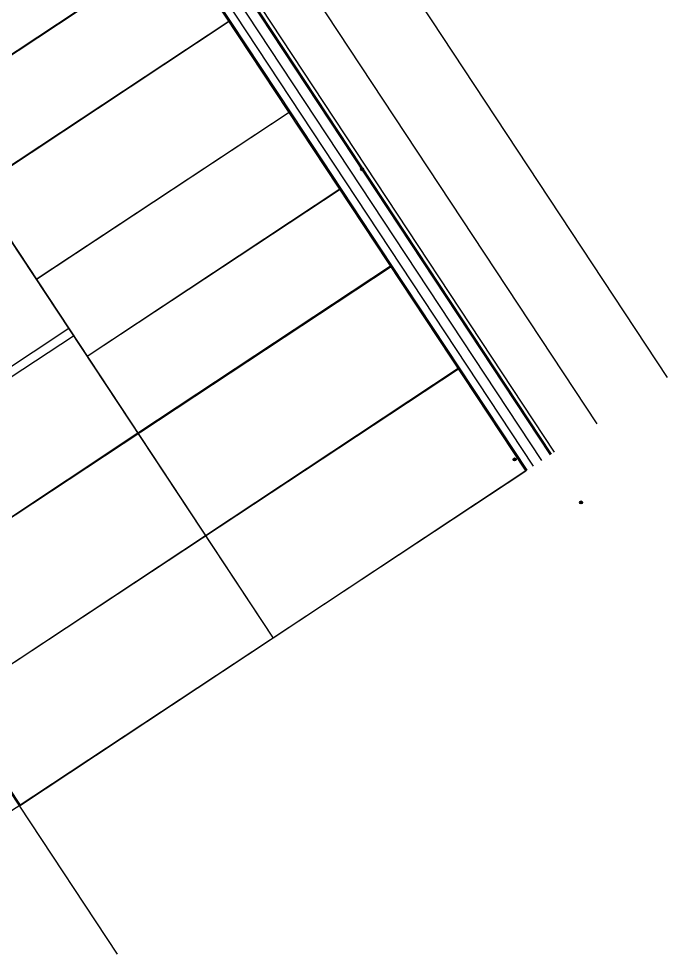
# Model space of a CAD drawing. Header units: metres. Extents: x 302064 to 305578, y 6265466 to 6271990.
# Drawn here: x 303030.1 to 303107.5, y 6265475.2 to 6265587 of the extents above; entities that cross this region are included whole.
import ezdxf

# ---------------------------------------------------------------- set-up
doc = ezdxf.new("R2010")
doc.units = ezdxf.units.M
doc.layers.get('0').update_dxf_attribs({"color": 6})
for name, color, linetype in [('BDY', 252, 'Continuous'), ('DEVELOP', 2, 'Continuous'), ('XR01255_CC_DES$0$FOOTPATH', 252, 'Continuous'), ('XR01255_CC_DES$0$ROAD_CONTROL', 252, 'Continuous'), ('XR01255_CC_DES$0$ROAD_KERB', 252, 'Continuous'), ('XR01255_CC_DES$0$ROAD_KERB-BACK', 252, 'Continuous'), ('XR01255_CC_DES$0$ROAD_KERB-LIP', 252, 'Continuous'), ('XR01255_CC_LOT_LAYOUT$0$F_LOT', 252, 'Continuous'), ('XR01255_CC_LOT_LAYOUT$0$ST1_BDY', 252, 'Continuous'), ('XR01255_CC_LOT_LAYOUT$0$ST1_BDY_1', 252, 'Continuous'), ('XR01255_CC_LOT_LAYOUT$0$ST1_LOTS', 252, 'Continuous'), ('XR01255_CC_SURVEY$0$SERVICES-ELECTRICTY', 1, 'Continuous')]:
    doc.layers.add(name, color=color, linetype=linetype)

# ---------------------------------------------------------------- blocks, each defined once
blk = doc.blocks.new('A$C6F1F0823')
at = {"layer": 'BDY'}
for p, q in [((73.72, 131.7), (131.44, 44.3)), ((89.89, 107.23), (59.68, 87.28)), ((52.51, 98.13), (101.23, 24.36)), ((95.97, 98.01), (65.77, 78.06)), ((10.55, 95.98), (71.02, 4.41)), ((100.99, 90.41), (100.99, 90.41)), ((103.14, 87.16), (72.93, 67.21)), ((107.6, 80.4), (107.6, 80.4)), ((109.23, 77.94), (79.02, 57.99)), ((115.32, 68.72), (54.9, 28.82)), ((77.39, 60.45), (47.19, 40.5)), ((123.38, 56.51), (62.96, 16.62)), ((131.44, 44.3), (64.35, 0))]:
    blk.add_line(p, q, dxfattribs=at)
blk = doc.blocks.new('A$C07AF69C9')
at = {"layer": 'XR01255_CC_SURVEY$0$SERVICES-ELECTRICTY'}
h = blk.add_hatch(color=256, dxfattribs=at)
h.dxf.hatch_style = 1
h.paths.add_polyline_path([(144.24, 102.67), (144.06, 102.67, 0.414214), (144.24, 102.49)])
h.paths.add_polyline_path([(144.24, 102.84), (144.24, 102.67), (144.41, 102.67, 0.414214)])
h = blk.add_hatch(color=256, dxfattribs=at)
h.dxf.hatch_style = 1
h.paths.add_polyline_path([(162.46, 68), (162.29, 68, 0.414214), (162.46, 67.83)])
h.paths.add_polyline_path([(162.46, 68.18), (162.46, 68), (162.64, 68, 0.414214)])
h = blk.add_hatch(color=256, dxfattribs=at)
h.dxf.hatch_style = 1
h.paths.add_polyline_path([(170.39, 62.87), (170.22, 62.87, 0.414214), (170.39, 62.69)])
h.paths.add_polyline_path([(170.39, 63.04), (170.39, 62.87), (170.57, 62.87, 0.414214)])
at = {"layer": 'XR01255_CC_DES$0$FOOTPATH'}
for p, q in [((107.55, 155.94), (165.65, 67.86)), ((106.82, 154.86), (164.65, 67.2))]:
    blk.add_line(p, q, dxfattribs=at)
at = {"layer": 'XR01255_CC_DES$0$ROAD_CONTROL'}
blk.add_lwpolyline([(106.4, 172.13), (172.29, 72.25)], dxfattribs=at)
at = {"layer": 'XR01255_CC_DES$0$ROAD_KERB'}
blk.add_lwpolyline([(42.74, 112.05, -0.414025), (45.15, 123.82), (97.44, 158.36, -0.414402), (109.22, 155.95), (166.82, 68.63)], format="xyb", dxfattribs=at)
at = {"layer": 'XR01255_CC_DES$0$ROAD_KERB-BACK'}
blk.add_lwpolyline([(112.69, 150.41), (166.69, 68.55)], dxfattribs=at)
at = {"layer": 'XR01255_CC_DES$0$ROAD_KERB-LIP'}
blk.add_lwpolyline([(42.36, 111.8, -0.414025), (44.9, 124.19), (97.19, 158.74, -0.414402), (109.59, 156.2), (167.19, 68.88)], format="xyb", dxfattribs=at)
at = {"layer": 'XR01255_CC_LOT_LAYOUT$0$F_LOT'}
for points in [[(123.07, 165.13), (180.69, 77.78)], [(103.3, 26.59), (114.98, 8.89)]]:
    blk.add_lwpolyline(points, dxfattribs=at)
at = {"layer": 'XR01255_CC_LOT_LAYOUT$0$ST1_BDY'}
for p, q in [((106.28, 154.05), (135.88, 109.17)), ((84.97, 120.37), (133.6, 46.65)), ((45.68, 113.94), (103.3, 26.59)), ((135.88, 109.17), (147.76, 91.17)), ((147.76, 91.17), (163.9, 66.71))]:
    blk.add_line(p, q, dxfattribs=at)
at = {"layer": 'XR01255_CC_LOT_LAYOUT$0$ST1_BDY_1'}
for p, q in [((163.9, 66.71), (133.6, 46.65)), ((133.6, 46.65), (103.3, 26.59))]:
    blk.add_line(p, q, dxfattribs=at)
at = {"layer": 'XR01255_CC_LOT_LAYOUT$0$ST1_LOTS'}
for p, q in [((122.43, 129.57), (92.13, 109.51)), ((128.48, 120.39), (98.19, 100.33)), ((135.64, 109.54), (105.34, 89.48)), ((141.7, 100.36), (111.4, 80.3)), ((147.76, 91.17), (117.46, 71.12)), ((109.2, 83.64), (78.9, 63.58)), ((155.83, 78.94), (125.53, 58.88)), ((117.46, 71.12), (87.16, 51.06)), ((125.53, 58.88), (95.23, 38.83))]:
    blk.add_line(p, q, dxfattribs=at)
at = {"layer": 'XR01255_CC_SURVEY$0$SERVICES-ELECTRICTY'}
for p, q in [((144.24, 102.49), (144.24, 102.84)), ((144.06, 102.67), (144.41, 102.67)), ((162.46, 67.83), (162.46, 68.18)), ((162.29, 68), (162.64, 68)), ((170.22, 62.87), (170.57, 62.87)), ((170.39, 62.69), (170.39, 63.04))]:
    blk.add_line(p, q, dxfattribs=at)
for centre in [(144.24, 102.67), (162.46, 68), (170.39, 62.87)]:
    blk.add_circle(centre, 0.175, dxfattribs=at)
blk.add_blockref('A$C6F1F0823', (32.37, 22.29))

msp = doc.modelspace()

# ---------------------------------------------------------------- block references
at = {"layer": 'DEVELOP'}
msp.add_blockref('A$C07AF69C9', (302926.842, 6265466.359), dxfattribs=at)

doc.saveas('drawing.dxf')
